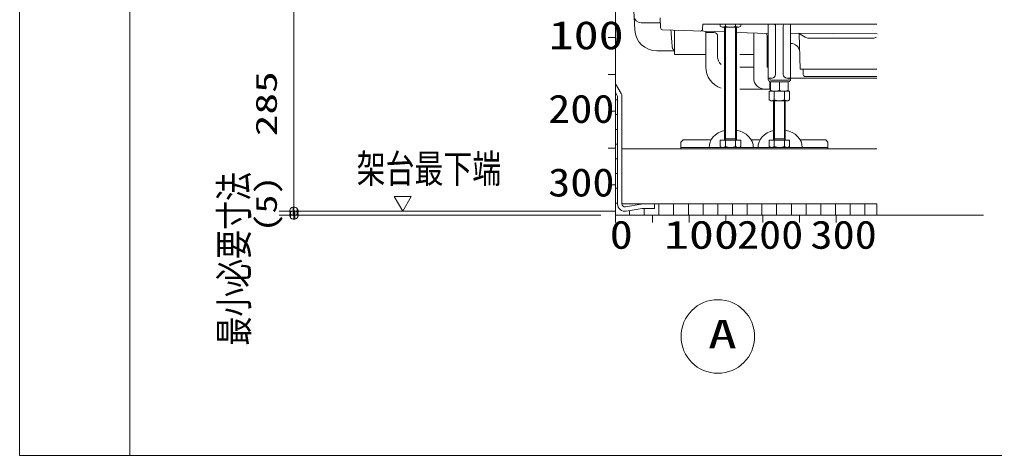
# Model space of a CAD drawing. Units: millimetres on the paper. Extents: x -305 to 305, y -152 to 152.
# Drawn here: x -262.5 to -196.2, y -59.6 to -30 of the extents above; entities that cross this region are included whole.
import ezdxf
from ezdxf.enums import TextEntityAlignment as Align

# ---------------------------------------------------------------- set-up
doc = ezdxf.new("R2010")
doc.units = ezdxf.units.MM
doc.layers.add('0-0_PV', color=7, linetype='Continuous', lineweight=9)
doc.layers.add('0-1_0', color=7, linetype='Continuous', lineweight=9)
doc.styles.add('ＭＳ ゴシック', font='')
doc.styles.get('ＭＳ ゴシック').set_extended_font_data('MS Gothic')

# ---------------------------------------------------------------- blocks, each defined once
blk = doc.blocks.new('_DOTSMALL')
at = {"layer": '0-1_0'}
for p, q in [((0.0746, 0.1), (-0.0746, 0.1)), ((0.1223, -0.0248), (-0.1223, -0.0248))]:
    blk.add_line(p, q, dxfattribs=at)
for points in [[(0.125, 0), (0.124, 0.0157), (0.1211, 0.0311), (0.1162, 0.046), (0.1095, 0.0602), (0.1011, 0.0735), (0.0911, 0.0856), (0.0797, 0.0963), (0.067, 0.1055), (0.0532, 0.1131), (0.0386, 0.1189), (0.0234, 0.1228), (0.0078, 0.1248), (-0.0078, 0.1248), (-0.0234, 0.1228), (-0.0386, 0.1189), (-0.0532, 0.1131), (-0.067, 0.1055), (-0.0797, 0.0963), (-0.0911, 0.0856), (-0.1011, 0.0735), (-0.1095, 0.0602), (-0.1162, 0.046), (-0.1211, 0.0311), (-0.124, 0.0157), (-0.125, 0), (0, 0)], [(-0.125, 0), (-0.124, -0.0157), (-0.1211, -0.0311), (-0.1162, -0.046), (-0.1095, -0.0602), (-0.1011, -0.0735), (-0.0911, -0.0856), (-0.0797, -0.0963), (-0.067, -0.1055), (-0.0532, -0.1131), (-0.0386, -0.1189), (-0.0234, -0.1228), (-0.0078, -0.1248), (0.0078, -0.1248), (0.0234, -0.1228), (0.0386, -0.1189), (0.0532, -0.1131), (0.067, -0.1055), (0.0797, -0.0963), (0.0911, -0.0856), (0.1011, -0.0735), (0.1095, -0.0602), (0.1162, -0.046), (0.1211, -0.0311), (0.124, -0.0157), (0.125, 0), (0, 0)]]:
    blk.add_lwpolyline(points, close=True, dxfattribs=at)

msp = doc.modelspace()

# ---------------------------------------------------------------- linework, layer by layer
at = {"layer": '0-0_PV'}
for p, q in [((-262.482, 105.355), (-262.482, -59.645)), ((-254.982, 105.355), (-254.982, -59.645)), ((-221.963, -3.313), (-221.963, -43.313)), ((-220.787, -28.413), (-220.665, -30.742)), ((-243.831, -43.063), (-243.831, -28.813)), ((-220.215, -30.263), (-218.919, -30.263)), ((-218.91, -30.586), (-218.928, -29.913)), ((-216.048, -30.678), (-216.04, -30.363)), ((-204.203, -30.363), (-216.04, -30.363)), ((-214.846, -30.363), (-214.846, -30.495)), ((-214.499, -30.363), (-214.499, -30.495)), ((-213.806, -30.363), (-213.806, -30.495)), ((-213.46, -30.363), (-213.46, -30.495)), ((-211.588, -34.088), (-211.588, -30.363)), ((-211.138, -30.363), (-211.132, -30.369)), ((-211.088, -33.763), (-211.088, -30.475)), ((-210.568, -33.763), (-210.568, -30.475)), ((-210.524, -30.369), (-210.518, -30.363)), ((-210.068, -34.088), (-210.068, -30.363)), ((-218.766, -30.732), (-214.553, -30.883)), ((-217.963, -30.76), (-217.963, -32.413)), ((-215.828, -30.837), (-215.828, -32.413)), ((-215.828, -30.913), (-215.485, -30.913)), ((-215.828, -30.913), (-215.278, -30.913)), ((-214.728, -30.563), (-214.846, -30.495)), ((-214.728, -30.563), (-213.578, -30.563)), ((-214.553, -30.563), (-214.553, -38.233)), ((-213.808, -30.563), (-213.808, -38.138)), ((-213.753, -38.233), (-213.753, -30.563)), ((-213.753, -30.912), (-211.588, -30.989)), ((-213.46, -30.495), (-213.578, -30.563)), ((-212.578, -30.954), (-212.578, -34.013)), ((-204.178, -31.014), (-210.068, -30.965)), ((-209.539, -30.969), (-209.086, -31.231)), ((-222.463, -31.263), (-221.963, -31.263)), ((-215.028, -31.163), (-215.028, -32.563)), ((-211.653, -31.163), (-211.653, -33.263)), ((-208.836, -31.298), (-204.47, -31.298)), ((-217.963, -32.163), (-219.167, -32.163)), ((-217.963, -32.413), (-215.828, -32.413)), ((-215.828, -32.413), (-215.828, -33.263)), ((-213.518, -32.413), (-212.578, -32.413)), ((-222.463, -33.763), (-221.963, -33.763)), ((-213.518, -33.263), (-212.578, -33.263)), ((-211.588, -33.263), (-211.653, -33.263)), ((-209.216, -33.413), (-209.207, -33.767)), ((-221.963, -34.401), (-221.588, -35.05)), ((-211.338, -34.013), (-211.588, -34.013)), ((-211.488, -34.088), (-211.488, -34.013)), ((-211.478, -34.763), (-211.478, -34.25)), ((-211.428, -34.913), (-211.428, -34.263)), ((-210.24, -34.163), (-211.413, -34.163)), ((-210.243, -34.263), (-211.413, -34.263)), ((-210.828, -34.845), (-210.828, -34.263)), ((-210.318, -34.013), (-210.068, -34.013)), ((-210.228, -34.913), (-210.228, -34.263)), ((-210.168, -34.088), (-210.168, -34.013)), ((-210.068, -34.013), (-204.203, -34.013)), ((-209.057, -33.913), (-207.153, -33.913)), ((-207.153, -33.913), (-204.203, -33.913)), ((-221.963, -35.002), (-221.848, -35.2)), ((-211.828, -34.763), (-213.518, -34.763)), ((-211.428, -34.763), (-211.828, -34.763)), ((-211.521, -34.913), (-211.521, -35.495)), ((-210.135, -34.913), (-211.521, -34.913)), ((-211.174, -34.913), (-211.174, -35.495)), ((-210.481, -34.913), (-210.481, -35.495)), ((-210.135, -34.913), (-210.135, -35.495)), ((-221.963, -35.498), (-221.828, -35.498)), ((-221.828, -42.563), (-221.828, -35.275)), ((-221.828, -35.275), (-221.828, -42.563)), ((-221.528, -35.275), (-221.528, -42.563)), ((-211.521, -35.495), (-211.403, -35.563)), ((-210.253, -35.563), (-211.403, -35.563)), ((-211.228, -38.233), (-211.228, -35.563)), ((-211.173, -38.138), (-211.173, -35.563)), ((-210.483, -35.563), (-210.483, -38.138)), ((-210.428, -35.563), (-210.428, -38.233)), ((-210.253, -35.563), (-210.135, -35.495)), ((-222.463, -36.263), (-221.963, -36.263)), ((-221.963, -36.498), (-221.828, -36.498)), ((-221.963, -37.498), (-221.828, -37.498)), ((-217.528, -38.363), (-217.378, -38.213)), ((-217.528, -38.363), (-217.528, -38.813)), ((-217.378, -38.213), (-215.468, -38.213)), ((-214.846, -38.665), (-214.846, -38.233)), ((-213.46, -38.233), (-214.846, -38.233)), ((-214.553, -38.138), (-213.753, -38.138)), ((-214.499, -38.665), (-214.499, -38.233)), ((-213.753, -38.233), (-213.808, -38.138)), ((-213.806, -38.665), (-213.806, -38.233)), ((-213.46, -38.665), (-213.46, -38.233)), ((-212.742, -38.213), (-212.143, -38.213)), ((-211.521, -38.665), (-211.521, -38.233)), ((-211.521, -38.233), (-210.135, -38.233)), ((-211.228, -38.233), (-211.173, -38.138)), ((-211.228, -38.138), (-210.428, -38.138)), ((-211.174, -38.665), (-211.174, -38.233)), ((-210.428, -38.233), (-210.483, -38.138)), ((-210.481, -38.665), (-210.481, -38.233)), ((-210.135, -38.665), (-210.135, -38.233)), ((-209.417, -38.213), (-207.678, -38.213)), ((-207.528, -38.363), (-207.678, -38.213)), ((-207.528, -38.363), (-207.528, -38.813)), ((-222.463, -38.763), (-221.963, -38.763)), ((-221.963, -38.498), (-221.828, -38.498)), ((-221.528, -38.813), (-204.203, -38.813)), ((-217.528, -38.733), (-207.528, -38.733)), ((-214.846, -38.665), (-214.728, -38.733)), ((-213.578, -38.733), (-214.728, -38.733)), ((-213.578, -38.733), (-213.46, -38.665)), ((-211.403, -38.733), (-211.521, -38.665)), ((-211.403, -38.733), (-210.253, -38.733)), ((-210.135, -38.665), (-210.253, -38.733)), ((-221.963, -39.498), (-221.828, -39.498)), ((-221.963, -40.498), (-221.828, -40.498)), ((-222.463, -41.263), (-221.963, -41.263)), ((-221.963, -41.498), (-221.828, -41.498)), ((-237.012, -42.063), (-236.435, -43.063)), ((-235.857, -42.063), (-237.012, -42.063)), ((-236.435, -43.063), (-235.857, -42.063)), ((-221.963, -43.063), (-244.831, -43.063)), ((-243.831, -43.313), (-243.831, -43.063)), ((-221.963, -42.498), (-221.828, -42.498)), ((-221.528, -42.563), (-204.203, -42.563)), ((-221.293, -42.76), (-220.215, -42.57)), ((-220.163, -42.865), (-221.241, -43.055)), ((-221.241, -43.055), (-220.163, -42.865)), ((-221.017, -43.313), (-221.017, -43.016)), ((-220.137, -42.863), (-219.328, -42.863)), ((-220.017, -43.313), (-220.017, -42.863)), ((-219.328, -42.563), (-219.328, -42.863)), ((-219.017, -43.313), (-219.017, -42.563)), ((-218.017, -43.313), (-218.017, -42.563)), ((-217.017, -43.313), (-217.017, -42.563)), ((-216.017, -43.313), (-216.017, -42.563)), ((-215.017, -43.313), (-215.017, -42.563)), ((-214.017, -43.313), (-214.017, -42.563)), ((-213.017, -43.313), (-213.017, -42.563)), ((-212.017, -43.313), (-212.017, -42.563)), ((-211.017, -43.313), (-211.017, -42.563)), ((-210.017, -43.313), (-210.017, -42.563)), ((-209.017, -43.313), (-209.017, -42.563)), ((-208.017, -43.313), (-208.017, -42.563)), ((-207.017, -43.313), (-207.017, -42.563)), ((-206.017, -43.313), (-206.017, -42.563)), ((-205.017, -43.313), (-205.017, -42.563)), ((-222.963, -43.313), (-244.831, -43.313)), ((-221.963, -43.313), (-196.963, -43.313)), ((-221.963, -43.313), (-221.963, -43.813)), ((-219.463, -43.313), (-219.463, -43.813)), ((-216.963, -43.313), (-216.963, -43.813)), ((-214.463, -43.313), (-214.463, -43.813)), ((-211.963, -43.313), (-211.963, -43.813)), ((-209.463, -43.313), (-209.463, -43.813)), ((-206.963, -43.313), (-206.963, -43.813)), ((-262.482, -59.645), (-17.482, -59.645))]:
    msp.add_line(p, q, dxfattribs=at)
for points in [[(-214.553, -38.233), (-214.498, -38.138), (-214.498, -30.563)], [(-209.481, -31.003), (-209.418, -33.413), (-204.203, -33.413)], [(-218.104, -31.952), (-218.104, -31.95), (-218.105, -31.948), (-218.105, -31.946), (-218.105, -31.944), (-218.106, -31.942), (-218.106, -31.94), (-218.106, -31.938), (-218.106, -31.936), (-218.106, -31.934), (-218.107, -31.932), (-218.107, -31.93), (-218.107, -31.928), (-218.107, -31.926)], [(-218.078, -32.027), (-218.079, -32.025), (-218.08, -32.023), (-218.081, -32.021), (-218.082, -32.019), (-218.082, -32.018), (-218.083, -32.016), (-218.084, -32.014), (-218.085, -32.012), (-218.086, -32.01), (-218.087, -32.008), (-218.088, -32.007), (-218.088, -32.005), (-218.089, -32.003), (-218.09, -32.001), (-218.091, -31.999), (-218.091, -31.997), (-218.092, -31.995), (-218.093, -31.993), (-218.093, -31.991), (-218.094, -31.99), (-218.095, -31.988), (-218.095, -31.986), (-218.096, -31.984), (-218.097, -31.982), (-218.097, -31.98), (-218.098, -31.978), (-218.098, -31.976), (-218.099, -31.974), (-218.1, -31.972), (-218.1, -31.97), (-218.101, -31.968), (-218.101, -31.966), (-218.102, -31.964), (-218.102, -31.962), (-218.102, -31.96), (-218.103, -31.958), (-218.103, -31.956), (-218.104, -31.954), (-218.104, -31.952)], [(-218.029, -32.089), (-218.031, -32.087), (-218.032, -32.086), (-218.034, -32.085), (-218.035, -32.083), (-218.037, -32.082), (-218.038, -32.08), (-218.039, -32.079), (-218.041, -32.077), (-218.042, -32.076), (-218.044, -32.074), (-218.045, -32.073), (-218.046, -32.071), (-218.048, -32.07), (-218.049, -32.068), (-218.05, -32.067), (-218.052, -32.065), (-218.053, -32.064), (-218.054, -32.062), (-218.055, -32.061), (-218.057, -32.059), (-218.058, -32.057), (-218.059, -32.056), (-218.06, -32.054), (-218.062, -32.053), (-218.063, -32.051), (-218.064, -32.049), (-218.065, -32.048), (-218.066, -32.046), (-218.067, -32.044), (-218.068, -32.042), (-218.07, -32.041), (-218.071, -32.039), (-218.072, -32.037), (-218.073, -32.036), (-218.074, -32.034), (-218.075, -32.032), (-218.076, -32.03), (-218.077, -32.028), (-218.078, -32.027)], [(-217.963, -32.132), (-217.965, -32.131), (-217.967, -32.13), (-217.969, -32.129), (-217.97, -32.128), (-217.972, -32.128), (-217.974, -32.127), (-217.976, -32.126), (-217.978, -32.125), (-217.979, -32.124), (-217.981, -32.123), (-217.983, -32.122), (-217.985, -32.121), (-217.987, -32.12), (-217.988, -32.119), (-217.99, -32.118), (-217.992, -32.117), (-217.994, -32.116), (-217.995, -32.115), (-217.997, -32.113), (-217.999, -32.112), (-218, -32.111), (-218.002, -32.11), (-218.004, -32.109), (-218.005, -32.108), (-218.007, -32.107), (-218.009, -32.105), (-218.01, -32.104), (-218.012, -32.103), (-218.014, -32.102), (-218.015, -32.101), (-218.017, -32.099), (-218.018, -32.098), (-218.02, -32.097), (-218.022, -32.096), (-218.023, -32.094), (-218.025, -32.093), (-218.026, -32.092), (-218.028, -32.09), (-218.029, -32.089)], [(-221.848, -35.2), (-221.963, -35.001), (-221.963, -35.813), (-221.963, -38.313), (-221.963, -40.813), (-221.963, -43.313), (-219.463, -43.313), (-216.963, -43.313), (-214.463, -43.313), (-211.963, -43.313), (-209.463, -43.313), (-206.963, -43.313), (-204.203, -43.313), (-204.203, -42.563), (-219.328, -42.563)], [(-219.328, -42.563), (-219.328, -42.863), (-220.137, -42.863)]]:
    msp.add_lwpolyline(points, dxfattribs=at)
msp.add_circle((-215.013, -51.563), 2.5, dxfattribs=at)
for centre, radius, start, end in [((-220.215, -29.763), 0.5, 183, 270), ((-211.238, -30.475), 0.15, 0, 45), ((-210.418, -30.475), 0.15, 135, 180), ((-219.167, -30.663), 1.5, 183, 270), ((-218.76, -30.582), 0.15, 181.50006, 267.94411), ((-216.198, -30.674), 0.15, 267.94411, 358.49993), ((-215.278, -31.163), 0.25, 0, 90), ((-214.737, -30.113), 0.45, 271.20515, 301.93849), ((-214.153, -29.647), 0.916, 247.78094, 292.21913), ((-213.568, -30.113), 0.45, 238.06151, 268.79485), ((-211.903, -31.163), 0.25, 0, 45.63002), ((-210.048, -32.263), 0.6, 1.5, 91.87969), ((-208.836, -30.798), 0.5, 240, 270), ((-204.47, -30.798), 0.5, 270, 300), ((-214.328, -32.563), 0.7, 180, 228.91764), ((-214.328, -33.263), 1.5, 180, 252.14153), ((-211.338, -33.763), 0.25, 270, 0), ((-210.318, -33.763), 0.25, 180, 270), ((-209.057, -33.763), 0.15, 181.5, 270), ((-211.828, -34.013), 0.75, 180, 270), ((-211.413, -34.088), 0.175, 180, 270), ((-211.413, -34.088), 0.075, 180, 270), ((-210.243, -34.088), 0.075, 270, 0), ((-210.243, -34.088), 0.175, 270, 0), ((-221.978, -35.275), 0.45, 0, 30), ((-211.128, -34.217), 0.696, 244.44891, 295.55109), ((-210.528, -34.217), 0.696, 244.44891, 295.55109), ((-221.978, -35.275), 0.15, 0, 30), ((-221.978, -35.275), 0.15, 0, 30), ((-211.412, -35.113), 0.45, 271.20515, 301.93849), ((-210.828, -34.647), 0.916, 247.78087, 292.21906), ((-210.243, -35.113), 0.45, 238.06151, 268.79485), ((-214.737, -38.283), 0.45, 271.20515, 301.93849), ((-214.153, -37.817), 0.916, 247.78094, 292.21913), ((-213.568, -38.283), 0.45, 238.06151, 268.79485), ((-211.412, -38.283), 0.45, 271.20515, 301.93849), ((-210.828, -37.817), 0.916, 247.78087, 292.21906), ((-210.243, -38.283), 0.45, 238.06151, 268.79485), ((-221.328, -42.563), 0.5, 180, 280), ((-221.328, -42.563), 0.5, 180, 280), ((-221.328, -42.563), 0.2, 180, 280), ((-220.137, -43.013), 0.45, 89.99999, 100.00001), ((-220.137, -43.013), 0.15, 90, 100), ((-220.137, -43.013), 0.15, 89.99999, 100.00001)]:
    msp.add_arc(centre, radius, start, end, dxfattribs=at)
for centre, major_axis, ratio, start_param, end_param in [((-216.903, 18.05), (0, 56.578), 0.045397, 2.611102, 2.653679), ((-214.105, -38.713), (-1.5, 0), 0.800001, 5.015575, 6.299561), ((-214.105, -38.713), (-1.5, 0), 0.800001, 3.123548, 4.475405), ((-210.78, -38.713), (-1.5, 0), 0.800001, 5.015575, 6.30123), ((-210.78, -38.713), (-1.5, 0), 0.800001, 3.123548, 4.475405)]:
    msp.add_ellipse(centre, major_axis=major_axis, ratio=ratio, start_param=start_param, end_param=end_param, dxfattribs=at)

# ---------------------------------------------------------------- block references
at = {"layer": '0-0_PV', "xscale": 2.32, "yscale": 2.32}
for p, rotation in [((-243.831, -43.063), 270), ((-243.831, -43.063), 270), ((-243.831, -43.313), 90)]:
    msp.add_blockref('_DOTSMALL', p, dxfattribs=dict(at, rotation=rotation))

# ---------------------------------------------------------------- texts
at = {"layer": '0-0_PV', "style": 'ＭＳ ゴシック'}
for s, width, p in [('100', 1.3, (-226.51, -32.633)), ('200', 1.15, (-226.546, -37.633)), ('架台最下端', 0.75, (-239.564, -41.703)), ('300', 1.15, (-226.546, -42.633)), ('0', 1.2, (-222.363, -46.183)), ('100', 1.3, (-218.677, -46.183)), ('200', 1.15, (-213.713, -46.183)), ('300', 1.15, (-208.713, -46.183)), ('A', 1.5, (-215.679, -52.944))]:
    msp.add_text(s, height=1.921, dxfattribs=dict(at, width=width)).set_placement(p, align=Align.BOTTOM_LEFT)
for s, height, width, p in [('285', 1.443, 1.5, (-244.554, -37.966)), ('最小必要寸法', 1.921, 0.75, (-246.367, -52.186)), ('(5)', 1.443, 1.3, (-244.554, -44.484))]:
    msp.add_text(s, height=height, rotation=90, dxfattribs=dict(at, width=width)).set_placement(p, align=Align.BOTTOM_LEFT)

doc.saveas('drawing.dxf')
